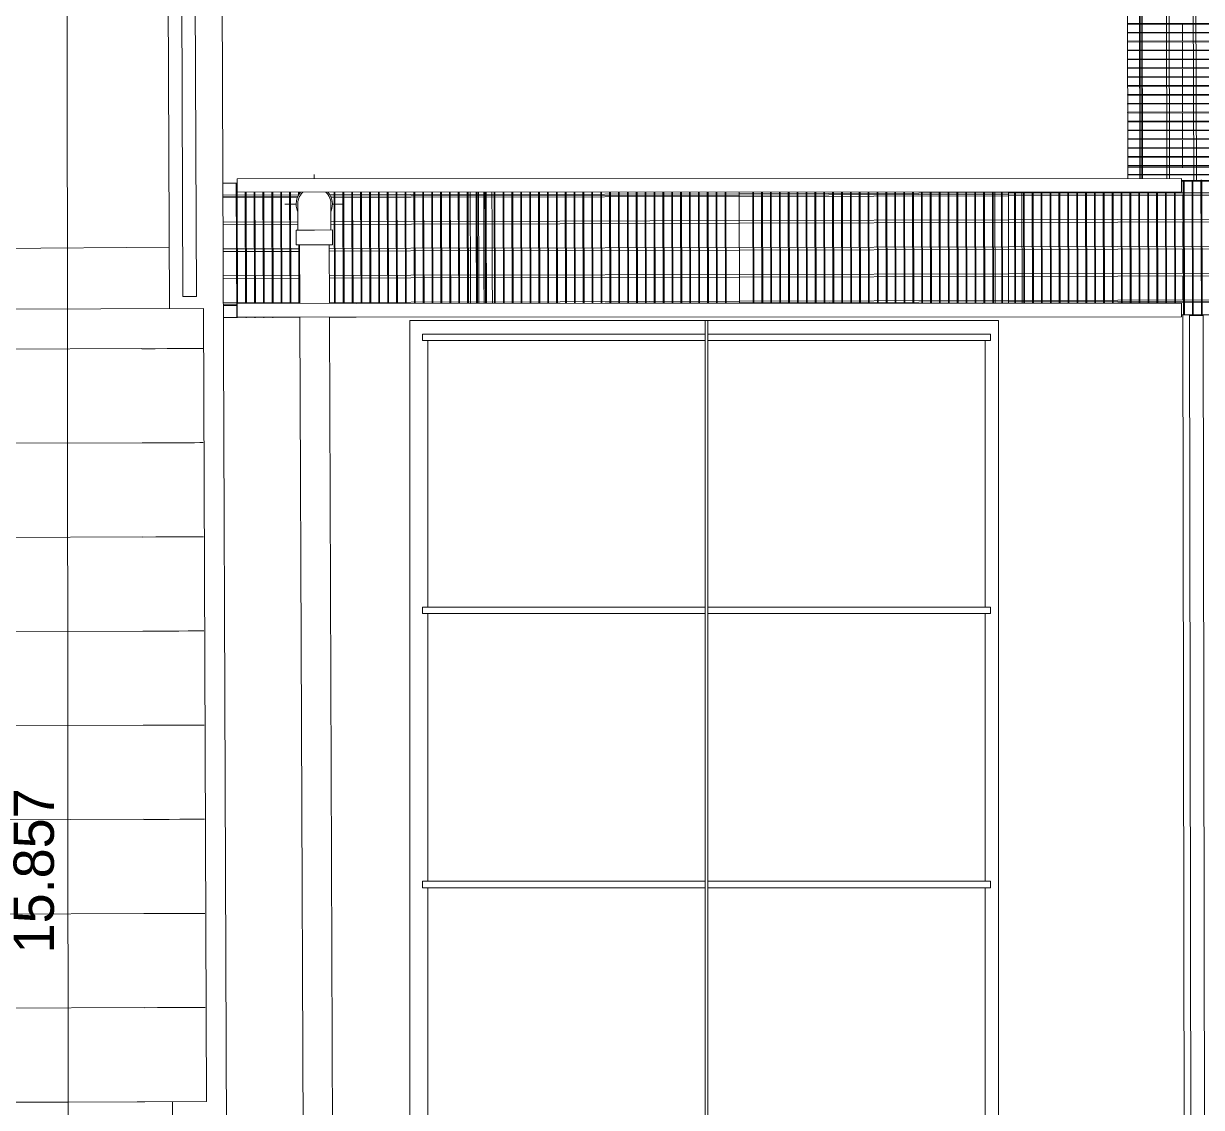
# Model space of a CAD drawing. Header units: metres. Extents: x 3 to 183, y -124 to 10.
# Drawn here: x 30.768 to 35.146, y -107.588 to -103.558 of the extents above; entities that cross this region are included whole.
import ezdxf

# ---------------------------------------------------------------- set-up
doc = ezdxf.new("R2010")
doc.units = ezdxf.units.M
for name, color, linetype, lineweight in [('A-ANNO-DIMS', 7, 'Continuous', 9), ('A-ANNO-DIMS-100', 7, 'Continuous', 9), ('A-FLOR', 7, 'Continuous', 9), ('A-FLOR-HRAL', 7, 'Continuous', 9), ('A-GENM', 7, 'Continuous', 9), ('A-ROOF', 7, 'Continuous', 9), ('A-ROOF-PATT', 7, 'Continuous', 9), ('A-WALL', 7, 'Continuous', 9), ('M-EQPM', 7, 'Continuous', 9), ('P-PIPE', 7, 'Continuous', 9), ('P-PIPE-CNTR', 7, 'Continuous', 9)]:
    doc.layers.add(name, color=color, linetype=linetype, lineweight=lineweight)
doc.styles.add('Century Gothic_3', font='GOTHIC.TTF', dxfattribs={"height": 0.15})
doc.dimstyles.new('FCA_N_Cotas_E100', dxfattribs={"dimscale": 0.3048, "dimtxt": 0.156625, "dimasz": 0.492126, "dimexe": 0.656168, "dimexo": 0.656168, "dimgap": 0.032808, "dimtad": 1, "dimdec": 3, "dimrnd": 0.001, "dimzin": 0, "dimdsep": 46, "dimtxsty": 'Century Gothic_3', "dimblk1": 'OBLIQUE', "dimblk2": 'OBLIQUE', "dimsah": 1, "dimcen": 0.09, "dimdle": 0.656168, "dimazin": 2, "dimtfac": 1, "dimtdec": 4, "dimtix": 1, "dimtmove": 0, "dimatfit": 3, "dimfxl": 1, "dimtvp": 1, "dimtolj": 1, "dimtzin": 0, "dimarcsym": 2})

# ---------------------------------------------------------------- blocks, each defined once
blk = doc.blocks.new('Railing - Railing-2142795-NFONDO-ESTANQUE EXT')
at = {"layer": 'A-FLOR-HRAL'}
for p, q in [((-123.2372, -57.5026), (-125.3352, -62.8642)), ((-125.2886, -62.8824), (-123.2089, -57.5675)), ((-125.3352, -62.8642), (-125.2886, -62.8824))]:
    blk.add_line(p, q, dxfattribs=at)
blk = doc.blocks.new('Railing - Railing-2148746-NFONDO-ESTANQUE EXT')
at = {"layer": 'A-FLOR-HRAL'}
for p, q in [((-121.8822, -64.3068), (-123.6351, -68.7575)), ((-121.8357, -64.3252), (-121.8822, -64.3068)), ((-123.5886, -68.7758), (-121.8357, -64.3252)), ((-123.6351, -68.7575), (-123.5886, -68.7758))]:
    blk.add_line(p, q, dxfattribs=at)
blk = doc.blocks.new('M_RVR_Grating - 0_50 x 1_00-V24-NFONDO-ESTANQUE EXT')
at = {"layer": 'A-GENM', "color": 253, "true_color": 0xaaaaaa}
for p, q in [((-0.45, 0.25), (-0.5, 0.25)), ((-0.5, 0.25), (-0.5, -0.207)), ((-0.1427, 0.25), (-0.5, 0.25)), ((-0.5, 0.25), (-0.5, 0.2)), ((-0.447, 0.25), (-0.45, 0.25)), ((-0.45, 0.25), (-0.45, -0.207)), ((-0.45, -0.207), (-0.45, 0.25)), ((-0.447, -0.207), (-0.447, 0.25)), ((-0.414, 0.25), (-0.417, 0.25)), ((-0.417, 0.25), (-0.417, -0.207)), ((-0.414, -0.207), (-0.414, 0.25)), ((-0.381, 0.25), (-0.384, 0.25)), ((-0.384, 0.25), (-0.384, -0.207)), ((-0.381, -0.207), (-0.381, 0.25)), ((-0.348, 0.25), (-0.351, 0.25)), ((-0.351, 0.25), (-0.351, -0.207)), ((-0.348, -0.207), (-0.348, 0.25)), ((-0.315, 0.25), (-0.318, 0.25)), ((-0.318, 0.25), (-0.318, -0.207)), ((-0.315, -0.207), (-0.315, 0.25)), ((-0.282, 0.25), (-0.285, 0.25)), ((-0.285, 0.25), (-0.285, -0.25)), ((-0.282, -0.25), (-0.282, 0.25)), ((-0.249, 0.25), (-0.252, 0.25)), ((-0.252, 0.25), (-0.252, -0.25)), ((-0.249, -0.25), (-0.249, 0.25)), ((-0.216, 0.25), (-0.219, 0.25)), ((-0.219, 0.25), (-0.219, -0.25)), ((-0.216, -0.25), (-0.216, 0.25)), ((-0.183, 0.25), (-0.186, 0.25)), ((-0.186, 0.25), (-0.186, -0.25)), ((-0.183, -0.25), (-0.183, 0.25)), ((-0.15, 0.25), (-0.153, 0.25)), ((-0.153, 0.25), (-0.153, -0.25)), ((-0.15, -0.25), (-0.15, 0.25)), ((0.5, 0.205), (-0.5, 0.205)), ((-0.5, 0.2), (0.5, 0.2)), ((-0.5, 0.195), (0.5, 0.195)), ((-0.12, 0.2067), (-0.12, -0.2072)), ((-0.117, -0.2072), (-0.117, 0.2067)), ((-0.087, 0.2066), (-0.087, -0.2073)), ((-0.084, -0.2073), (-0.084, 0.2066)), ((-0.054, 0.2066), (-0.054, -0.2074)), ((-0.051, -0.2074), (-0.051, 0.2066)), ((-0.021, 0.2065), (-0.021, -0.2075)), ((-0.018, -0.2075), (-0.018, 0.2065)), ((0.012, 0.2064), (0.012, -0.2076)), ((0.015, -0.2076), (0.015, 0.2064)), ((0.045, 0.2064), (0.045, -0.2076)), ((0.048, -0.2077), (0.048, 0.2064)), ((0.078, 0.2063), (0.078, -0.2077)), ((0.081, -0.2077), (0.081, 0.2063)), ((0.111, 0.2062), (0.111, -0.2078)), ((0.114, -0.2078), (0.114, 0.2062)), ((0.144, 0.2062), (0.144, -0.2079)), ((0.147, -0.2079), (0.147, 0.2061)), ((0.177, 0.2061), (0.177, -0.208)), ((0.18, -0.208), (0.18, 0.2061)), ((0.21, 0.206), (0.21, -0.2081)), ((0.213, -0.2081), (0.213, 0.206)), ((0.243, 0.2059), (0.243, -0.2082)), ((0.246, -0.2082), (0.246, 0.2059)), ((0.276, 0.2059), (0.276, -0.2083)), ((0.279, -0.2083), (0.279, 0.2059)), ((0.309, 0.2058), (0.309, -0.2083)), ((0.312, -0.2084), (0.312, 0.2058)), ((0.342, 0.2057), (0.342, -0.2084)), ((0.345, -0.2084), (0.345, 0.2057)), ((0.375, 0.2057), (0.375, -0.2085)), ((0.378, -0.2085), (0.378, 0.2056)), ((0.408, 0.2056), (0.408, -0.2086)), ((0.411, -0.2086), (0.411, 0.2056)), ((0.441, 0.2055), (0.441, -0.2087)), ((0.444, -0.2087), (0.444, 0.2055)), ((0.45, 0.2055), (0.45, -0.2087)), ((0.474, 0.2054), (0.474, -0.2088)), ((0.477, -0.2088), (0.477, 0.2054)), ((0.5, -0.2088), (0.5, 0.2054)), ((0.5, 0.2), (0.5, 0.2054)), ((0.5, 0.105), (-0.5, 0.105)), ((-0.5, 0.095), (0.5, 0.095)), ((0.5, 0.005), (-0.5, 0.005)), ((-0.5, -0.005), (0.5, -0.005)), ((0.5, -0.095), (-0.5, -0.095)), ((-0.5, -0.105), (0.5, -0.105)), ((0.5, -0.195), (-0.5, -0.195)), ((0.5, -0.2), (-0.5, -0.2)), ((-0.5, -0.2), (-0.5, -0.207)), ((-0.5, -0.205), (0.5, -0.205)), ((0.5, -0.2088), (0.5, -0.2)), ((-0.3021, -0.25), (-0.1439, -0.25)), ((-0.285, -0.25), (-0.282, -0.25)), ((-0.252, -0.25), (-0.249, -0.25)), ((-0.219, -0.25), (-0.216, -0.25)), ((-0.186, -0.25), (-0.183, -0.25)), ((-0.153, -0.25), (-0.15, -0.25))]:
    blk.add_line(p, q, dxfattribs=at)
blk = doc.blocks.new('M_RVR_Grating - 0_50 x 1_00-V28-NFONDO-ESTANQUE EXT')
at = {"layer": 'A-GENM', "color": 253, "true_color": 0xaaaaaa}
for p, q in [((-0.5, 0.2111), (-0.5, -0.2028)), ((-0.5, 0.2111), (-0.5, 0.2)), ((0.5, 0.205), (-0.5, 0.205)), ((-0.5, 0.2), (0.5, 0.2)), ((-0.5, 0.195), (0.5, 0.195)), ((-0.45, 0.211), (-0.45, -0.203)), ((-0.45, -0.203), (-0.45, 0.211)), ((-0.447, -0.203), (-0.447, 0.211)), ((-0.417, 0.2109), (-0.417, -0.203)), ((-0.414, -0.203), (-0.414, 0.2109)), ((-0.384, 0.2108), (-0.384, -0.2031)), ((-0.381, -0.2031), (-0.381, 0.2108)), ((-0.351, 0.2107), (-0.351, -0.2032)), ((-0.348, -0.2032), (-0.348, 0.2107)), ((-0.318, 0.2107), (-0.318, -0.2033)), ((-0.315, -0.2033), (-0.315, 0.2106)), ((-0.285, 0.2106), (-0.285, -0.2033)), ((-0.282, -0.2034), (-0.282, 0.2106)), ((-0.252, 0.2105), (-0.252, -0.2034)), ((-0.249, -0.2034), (-0.249, 0.2105)), ((-0.219, 0.2104), (-0.219, -0.2035)), ((-0.216, -0.2035), (-0.216, 0.2104)), ((-0.186, 0.2103), (-0.186, -0.2036)), ((-0.183, -0.2036), (-0.183, 0.2103)), ((-0.153, 0.2103), (-0.153, -0.2037)), ((-0.15, -0.2037), (-0.15, 0.2103)), ((-0.12, 0.2102), (-0.12, -0.2037)), ((-0.117, -0.2037), (-0.117, 0.2102)), ((-0.087, 0.2101), (-0.087, -0.2038)), ((-0.084, -0.2038), (-0.084, 0.2101)), ((-0.054, 0.21), (-0.054, -0.2039)), ((-0.051, -0.2039), (-0.051, 0.21)), ((-0.021, 0.2099), (-0.021, -0.204)), ((-0.018, -0.204), (-0.018, 0.2099)), ((0.012, 0.2099), (0.012, -0.2041)), ((0.015, -0.2041), (0.015, 0.2099)), ((0.045, 0.2098), (0.045, -0.2041)), ((0.048, -0.2041), (0.048, 0.2098)), ((0.078, 0.2097), (0.078, -0.2042)), ((0.081, -0.2042), (0.081, 0.2097)), ((0.111, 0.2096), (0.111, -0.2043)), ((0.114, -0.2043), (0.114, 0.2096)), ((0.144, 0.2095), (0.144, -0.2044)), ((0.147, -0.2044), (0.147, 0.2095)), ((0.177, 0.2095), (0.177, -0.2045)), ((0.18, -0.2045), (0.18, 0.2095)), ((0.21, 0.2096), (0.21, -0.2048)), ((0.213, -0.2048), (0.213, 0.2096)), ((0.243, 0.2095), (0.243, -0.2048)), ((0.246, -0.2048), (0.246, 0.2095)), ((0.276, 0.2094), (0.276, -0.2049)), ((0.279, -0.2049), (0.279, 0.2094)), ((0.309, 0.2094), (0.309, -0.205)), ((0.312, -0.205), (0.312, 0.2093)), ((0.342, 0.2093), (0.342, -0.205)), ((0.345, -0.2051), (0.345, 0.2093)), ((0.375, 0.2092), (0.375, -0.2051)), ((0.378, -0.2051), (0.378, 0.2092)), ((0.408, 0.2091), (0.408, -0.2052)), ((0.411, -0.2052), (0.411, 0.2091)), ((0.441, 0.209), (0.441, -0.2053)), ((0.444, -0.2053), (0.444, 0.209)), ((0.45, 0.209), (0.45, -0.2053)), ((0.474, 0.2089), (0.474, -0.2053)), ((0.477, -0.2053), (0.477, 0.2089)), ((0.5, -0.2054), (0.5, 0.2088)), ((0.5, 0.2), (0.5, 0.2088)), ((0.5, 0.105), (-0.5, 0.105)), ((-0.5, 0.095), (0.5, 0.095)), ((0.5, 0.005), (-0.5, 0.005)), ((-0.5, -0.005), (0.5, -0.005)), ((0.5, -0.095), (-0.5, -0.095)), ((-0.5, -0.105), (0.5, -0.105)), ((0.5, -0.195), (-0.5, -0.195)), ((0.5, -0.2), (-0.5, -0.2)), ((-0.5, -0.2), (-0.5, -0.2028)), ((0.4046, -0.205), (0.5, -0.205)), ((0.5, -0.2054), (0.5, -0.2))]:
    blk.add_line(p, q, dxfattribs=at)
blk = doc.blocks.new('M_RVR_Grating - 0_50 x 1_00-V29-NFONDO-ESTANQUE EXT')
at = {"layer": 'A-GENM', "color": 253, "true_color": 0xaaaaaa}
for p, q in [((-0.5, 0.2028), (-0.5, -0.2111)), ((-0.5, 0.2028), (-0.5, 0.2)), ((-0.5, 0.2), (0.5, 0.2)), ((-0.5, 0.195), (0.5, 0.195)), ((-0.45, 0.2027), (-0.45, -0.2112)), ((-0.45, -0.2112), (-0.45, 0.2027)), ((-0.447, -0.2112), (-0.447, 0.2027)), ((-0.417, 0.2026), (-0.417, -0.2113)), ((-0.414, -0.2113), (-0.414, 0.2026)), ((-0.384, 0.2026), (-0.384, -0.2114)), ((-0.381, -0.2114), (-0.381, 0.2025)), ((-0.351, 0.2025), (-0.351, -0.2114)), ((-0.348, -0.2115), (-0.348, 0.2025)), ((-0.318, 0.2024), (-0.318, -0.2115)), ((-0.315, -0.2115), (-0.315, 0.2024)), ((-0.285, 0.2023), (-0.285, -0.2116)), ((-0.282, -0.2116), (-0.282, 0.2023)), ((-0.252, 0.2022), (-0.252, -0.2117)), ((-0.249, -0.2117), (-0.249, 0.2022)), ((-0.219, 0.2022), (-0.219, -0.2118)), ((-0.216, -0.2118), (-0.216, 0.2022)), ((-0.186, 0.2021), (-0.186, -0.2118)), ((-0.183, -0.2119), (-0.183, 0.2021)), ((-0.153, 0.202), (-0.153, -0.2119)), ((-0.15, -0.2119), (-0.15, 0.202)), ((-0.12, 0.2019), (-0.12, -0.212)), ((-0.117, -0.212), (-0.117, 0.2019)), ((-0.087, 0.2018), (-0.087, -0.2121)), ((-0.084, -0.2121), (-0.084, 0.2018)), ((-0.054, 0.2018), (-0.054, -0.2122)), ((-0.051, -0.2122), (-0.051, 0.2018)), ((-0.021, 0.2017), (-0.021, -0.2122)), ((-0.018, -0.2122), (-0.018, 0.2017)), ((0.012, 0.2016), (0.012, -0.2123)), ((0.015, -0.2123), (0.015, 0.2016)), ((0.045, 0.2015), (0.045, -0.2124)), ((0.048, -0.2124), (0.048, 0.2015)), ((0.078, 0.2014), (0.078, -0.2125)), ((0.081, -0.2125), (0.081, 0.2014)), ((0.111, 0.2014), (0.111, -0.2126)), ((0.114, -0.2126), (0.114, 0.2014)), ((0.144, 0.2013), (0.144, -0.2126)), ((0.147, -0.2126), (0.147, 0.2013)), ((0.177, 0.2012), (0.177, -0.2127)), ((0.18, -0.2127), (0.18, 0.2012)), ((0.21, 0.2), (0.21, -0.2128)), ((0.213, -0.2128), (0.213, 0.2)), ((0.243, 0.2), (0.243, -0.2129)), ((0.246, -0.2129), (0.246, 0.2)), ((0.276, 0.2), (0.276, -0.213)), ((0.279, -0.213), (0.279, 0.2)), ((0.309, 0.2), (0.309, -0.213)), ((0.312, -0.213), (0.312, 0.2)), ((0.342, 0.2002), (0.342, -0.2131)), ((0.345, -0.2131), (0.345, 0.2002)), ((0.375, 0.2002), (0.375, -0.2132)), ((0.378, -0.2132), (0.378, 0.2002)), ((0.408, 0.2001), (0.408, -0.2133)), ((0.411, -0.2133), (0.411, 0.2001)), ((0.441, 0.1989), (0.441, 0.1)), ((0.444, 0.1), (0.444, 0.1989)), ((0.45, 0.1989), (0.45, 0.1)), ((0.474, 0.199), (0.474, 0.1)), ((0.477, 0.1), (0.477, 0.199)), ((0.5, 0.1), (0.5, 0.199)), ((0.5, 0.105), (-0.5, 0.105)), ((-0.5, 0.095), (0.5, 0.095)), ((0.441, 0.0989), (0.441, 0)), ((0.444, 0), (0.444, 0.0989)), ((0.45, 0.0989), (0.45, 0)), ((0.474, 0.099), (0.474, 0)), ((0.477, 0), (0.477, 0.099)), ((0.5, 0), (0.5, 0.099)), ((0.5, 0.005), (-0.5, 0.005)), ((-0.5, -0.005), (0.5, -0.005)), ((0.441, -0.0011), (0.441, -0.1)), ((0.444, -0.1), (0.444, -0.0011)), ((0.45, -0.0011), (0.45, -0.1)), ((0.474, -0.001), (0.474, -0.1)), ((0.477, -0.1), (0.477, -0.001)), ((0.5, -0.1), (0.5, -0.001)), ((0.5, -0.095), (-0.5, -0.095)), ((-0.5, -0.105), (0.5, -0.105)), ((0.441, -0.1011), (0.441, -0.2)), ((0.444, -0.2), (0.444, -0.1011)), ((0.45, -0.1011), (0.45, -0.2)), ((0.474, -0.101), (0.474, -0.2)), ((0.477, -0.2), (0.477, -0.101)), ((0.5, -0.2), (0.5, -0.101)), ((0.5, -0.195), (-0.5, -0.195)), ((0.5, -0.2), (-0.5, -0.2)), ((-0.5, -0.2), (-0.5, -0.2111)), ((-0.5, -0.205), (0.5, -0.205)), ((0.441, -0.2011), (0.441, -0.2133)), ((0.444, -0.2134), (0.444, -0.2011)), ((0.45, -0.2011), (0.45, -0.2134)), ((0.474, -0.201), (0.474, -0.2134)), ((0.477, -0.2134), (0.477, -0.201)), ((0.5, -0.2135), (0.5, -0.2009)), ((0.5, -0.2135), (0.5, -0.201))]:
    blk.add_line(p, q, dxfattribs=at)
blk = doc.blocks.new('M_RVR_Grating - 0_50 x 1_00-V30-NFONDO-ESTANQUE EXT')
at = {"layer": 'A-GENM', "color": 253, "true_color": 0xaaaaaa}
for p, q in [((-0.45, 0.25), (-0.5, 0.25)), ((-0.4473, 0.25), (-0.5, 0.25)), ((-0.45, 0.25), (-0.45, -0.25)), ((-0.4473, 0.25), (-0.45, 0.25)), ((-0.45, -0.25), (-0.45, 0.25)), ((-0.2181, 0.205), (-0.5, 0.205)), ((-0.5, 0.2), (-0.2205, 0.2)), ((-0.5, 0.195), (-0.2226, 0.195)), ((-0.447, -0.1985), (-0.447, 0.2154)), ((-0.417, 0.2153), (-0.417, -0.1986)), ((-0.414, -0.1986), (-0.414, 0.2153)), ((-0.384, 0.2152), (-0.384, -0.1987)), ((-0.381, -0.1987), (-0.381, 0.2152)), ((-0.351, 0.2151), (-0.351, -0.1988)), ((-0.348, -0.1988), (-0.348, 0.2151)), ((-0.318, 0.215), (-0.318, -0.1989)), ((-0.315, -0.1989), (-0.315, 0.215)), ((-0.285, 0.2149), (-0.285, -0.199)), ((-0.282, -0.1991), (-0.282, 0.2149)), ((-0.252, 0.2148), (-0.252, -0.1992)), ((-0.249, -0.1992), (-0.249, 0.2148)), ((-0.219, 0.2146), (-0.219, 0.2037)), ((-0.216, 0.2078), (-0.216, 0.2146)), ((0.5, 0.205), (-0.1029, 0.205)), ((-0.1005, 0.2), (0.5, 0.2)), ((-0.0984, 0.195), (0.5, 0.195)), ((-0.087, 0.2142), (-0.087, -0.1997)), ((-0.084, -0.1997), (-0.084, 0.2142)), ((-0.054, 0.2141), (-0.054, -0.1998)), ((-0.051, -0.1998), (-0.051, 0.2141)), ((-0.021, 0.214), (-0.021, -0.2)), ((-0.018, -0.2), (-0.018, 0.214)), ((0.012, 0.2139), (0.012, -0.2)), ((0.015, -0.2), (0.015, 0.2138)), ((0.045, 0.2137), (0.045, -0.2)), ((0.048, -0.2), (0.048, 0.2137)), ((0.078, 0.2136), (0.078, -0.2)), ((0.081, -0.2), (0.081, 0.2136)), ((0.111, 0.2135), (0.111, -0.2)), ((0.114, -0.2), (0.114, 0.2135)), ((0.144, 0.2134), (0.144, -0.2)), ((0.147, -0.2), (0.147, 0.2134)), ((0.177, 0.2133), (0.177, -0.2)), ((0.18, -0.2), (0.18, 0.2133)), ((0.21, 0.2132), (0.21, -0.2)), ((0.213, -0.2), (0.213, 0.2132)), ((0.243, 0.2131), (0.243, -0.2)), ((0.246, -0.2), (0.246, 0.2131)), ((0.276, 0.213), (0.276, -0.2)), ((0.279, -0.2), (0.279, 0.2129)), ((0.309, 0.2128), (0.309, -0.2)), ((0.312, -0.2), (0.312, 0.2128)), ((0.342, 0.2127), (0.342, -0.2012)), ((0.345, -0.2012), (0.345, 0.2127)), ((0.375, 0.2126), (0.375, -0.2013)), ((0.378, -0.2013), (0.378, 0.2126)), ((0.408, 0.2125), (0.408, -0.2014)), ((0.411, -0.2014), (0.411, 0.2125)), ((0.441, 0.2124), (0.441, 0.2)), ((0.441, 0.199), (0.441, 0.1)), ((0.444, 0.2), (0.444, 0.2124)), ((0.444, 0.1), (0.444, 0.199)), ((0.45, 0.2124), (0.45, 0.2)), ((0.45, 0.1989), (0.45, 0.1)), ((0.474, 0.2123), (0.474, 0.2)), ((0.474, 0.1989), (0.474, 0.1)), ((0.477, 0.2), (0.477, 0.2123)), ((0.477, 0.1), (0.477, 0.1989)), ((0.5, 0.2), (0.5, 0.2122)), ((0.5, 0.2), (0.5, 0.2122)), ((0.5, 0.1), (0.5, 0.1989)), ((-0.222, 0.105), (-0.5, 0.105)), ((-0.5, 0.095), (-0.222, 0.095)), ((-0.0995, 0.095), (0.5, 0.095)), ((0.5, 0.105), (-0.099, 0.105)), ((0.441, 0.099), (0.441, 0)), ((0.444, 0), (0.444, 0.099)), ((0.45, 0.0989), (0.45, 0)), ((0.474, 0.0989), (0.474, 0)), ((0.477, 0), (0.477, 0.0989)), ((0.5, 0), (0.5, 0.0989)), ((-0.2155, 0.005), (-0.5, 0.005)), ((-0.219, 0.0191), (-0.219, -0.1993)), ((-0.216, -0.1993), (-0.216, 0.0191)), ((0.5, 0.005), (-0.1055, 0.005)), ((-0.5, -0.005), (-0.2155, -0.005)), ((-0.1055, -0.005), (0.5, -0.005)), ((0.441, -0.001), (0.441, -0.1)), ((0.444, -0.1), (0.444, -0.001)), ((0.45, -0.0011), (0.45, -0.1)), ((0.474, -0.0011), (0.474, -0.1)), ((0.477, -0.1), (0.477, -0.0011)), ((0.5, -0.1), (0.5, -0.0011)), ((-0.2155, -0.095), (-0.5, -0.095)), ((-0.5, -0.105), (-0.2155, -0.105)), ((0.5, -0.095), (-0.1055, -0.095)), ((-0.1055, -0.105), (0.5, -0.105)), ((0.441, -0.101), (0.441, -0.2)), ((0.444, -0.2), (0.444, -0.101)), ((0.45, -0.1011), (0.45, -0.2)), ((0.474, -0.1011), (0.474, -0.2)), ((0.477, -0.2), (0.477, -0.1011)), ((0.5, -0.2012), (0.5, -0.1011)), ((-0.2155, -0.195), (-0.5, -0.195)), ((-0.4489, -0.2), (-0.5, -0.2)), ((-0.5, -0.205), (-0.4489, -0.205)), ((0.5, -0.195), (-0.1055, -0.195)), ((0.5, -0.2), (-0.0065, -0.2)), ((0.5, -0.2012), (0.5, -0.2)), ((-0.5, -0.25), (-0.45, -0.25)), ((-0.5, -0.25), (-0.2155, -0.25)), ((-0.45, -0.25), (-0.447, -0.25)), ((-0.447, -0.25), (-0.447, -0.2485)), ((-0.417, -0.2486), (-0.417, -0.25)), ((-0.417, -0.25), (-0.414, -0.25)), ((-0.414, -0.25), (-0.414, -0.2486)), ((-0.384, -0.2487), (-0.384, -0.25)), ((-0.384, -0.25), (-0.381, -0.25)), ((-0.381, -0.25), (-0.381, -0.2487)), ((-0.351, -0.2488), (-0.351, -0.25)), ((-0.351, -0.25), (-0.348, -0.25)), ((-0.348, -0.25), (-0.348, -0.2488)), ((-0.318, -0.25), (-0.315, -0.25)), ((-0.285, -0.25), (-0.282, -0.25)), ((-0.252, -0.25), (-0.249, -0.25)), ((-0.219, -0.25), (-0.216, -0.25)), ((-0.1055, -0.25), (-0.0066, -0.25)), ((-0.087, -0.25), (-0.084, -0.25)), ((-0.054, -0.25), (-0.051, -0.25)), ((-0.021, -0.25), (-0.018, -0.25))]:
    blk.add_line(p, q, dxfattribs=at)
blk = doc.blocks.new('M_RVR_Grating - 0_50 x 1_00-V31-NFONDO-ESTANQUE EXT')
at = {"layer": 'A-GENM', "color": 253, "true_color": 0xaaaaaa}
for p, q in [((-0.45, 0.25), (-0.5, 0.25)), ((-0.5, 0.25), (-0.5, -0.25)), ((0.4899, 0.25), (-0.5, 0.25)), ((-0.5, 0.25), (-0.5, 0.2)), ((-0.447, 0.25), (-0.45, 0.25)), ((-0.45, 0.25), (-0.45, -0.25)), ((-0.45, -0.25), (-0.45, 0.25)), ((-0.447, -0.25), (-0.447, 0.25)), ((-0.414, 0.25), (-0.417, 0.25)), ((-0.417, 0.25), (-0.417, -0.25)), ((-0.414, -0.25), (-0.414, 0.25)), ((-0.381, 0.25), (-0.384, 0.25)), ((-0.384, 0.25), (-0.384, -0.25)), ((-0.381, -0.25), (-0.381, 0.25)), ((-0.348, 0.25), (-0.351, 0.25)), ((-0.351, 0.25), (-0.351, -0.25)), ((-0.348, -0.25), (-0.348, 0.25)), ((-0.315, 0.25), (-0.318, 0.25)), ((-0.318, 0.25), (-0.318, -0.25)), ((-0.315, -0.25), (-0.315, 0.25)), ((-0.282, 0.25), (-0.285, 0.25)), ((-0.285, 0.25), (-0.285, -0.25)), ((-0.282, -0.25), (-0.282, 0.25)), ((-0.249, 0.25), (-0.252, 0.25)), ((-0.252, 0.25), (-0.252, -0.25)), ((-0.249, -0.25), (-0.249, 0.25)), ((-0.216, 0.25), (-0.219, 0.25)), ((-0.219, 0.25), (-0.219, -0.25)), ((-0.216, -0.25), (-0.216, 0.25)), ((-0.183, 0.25), (-0.186, 0.25)), ((-0.186, 0.25), (-0.186, -0.25)), ((-0.183, -0.25), (-0.183, 0.25)), ((-0.15, 0.25), (-0.153, 0.25)), ((-0.153, 0.25), (-0.153, -0.25)), ((-0.15, -0.25), (-0.15, 0.25)), ((-0.117, 0.25), (-0.12, 0.25)), ((-0.12, 0.25), (-0.12, -0.25)), ((-0.117, -0.25), (-0.117, 0.25)), ((-0.084, 0.25), (-0.087, 0.25)), ((-0.087, 0.25), (-0.087, -0.25)), ((-0.084, -0.25), (-0.084, 0.25)), ((-0.051, 0.25), (-0.054, 0.25)), ((-0.054, 0.25), (-0.054, -0.25)), ((-0.051, -0.25), (-0.051, 0.25)), ((-0.018, 0.25), (-0.021, 0.25)), ((-0.021, 0.25), (-0.021, -0.25)), ((-0.018, -0.25), (-0.018, 0.25)), ((0.015, 0.25), (0.012, 0.25)), ((0.012, 0.25), (0.012, -0.25)), ((0.015, -0.25), (0.015, 0.25)), ((0.048, 0.25), (0.045, 0.25)), ((0.045, 0.25), (0.045, -0.25)), ((0.048, -0.25), (0.048, 0.25)), ((0.081, 0.25), (0.078, 0.25)), ((0.078, 0.25), (0.078, -0.25)), ((0.081, -0.25), (0.081, 0.25)), ((0.114, 0.25), (0.111, 0.25)), ((0.111, 0.25), (0.111, -0.25)), ((0.114, -0.25), (0.114, 0.25)), ((0.147, 0.25), (0.144, 0.25)), ((0.144, 0.25), (0.144, -0.25)), ((0.147, -0.25), (0.147, 0.25)), ((0.18, 0.25), (0.177, 0.25)), ((0.177, 0.25), (0.177, -0.25)), ((0.18, -0.25), (0.18, 0.25)), ((0.213, 0.25), (0.21, 0.25)), ((0.21, 0.25), (0.21, -0.25)), ((0.213, -0.25), (0.213, 0.25)), ((0.246, 0.25), (0.243, 0.25)), ((0.243, 0.25), (0.243, -0.25)), ((0.246, -0.25), (0.246, 0.25)), ((0.279, 0.25), (0.276, 0.25)), ((0.276, 0.25), (0.276, -0.25)), ((0.279, -0.25), (0.279, 0.25)), ((0.312, 0.25), (0.309, 0.25)), ((0.309, 0.25), (0.309, -0.25)), ((0.312, -0.25), (0.312, 0.25)), ((0.345, 0.25), (0.342, 0.25)), ((0.342, 0.25), (0.342, -0.25)), ((0.345, -0.25), (0.345, 0.25)), ((0.378, 0.25), (0.375, 0.25)), ((0.375, 0.25), (0.375, -0.25)), ((0.378, -0.25), (0.378, 0.25)), ((0.411, 0.25), (0.408, 0.25)), ((0.408, 0.25), (0.408, -0.25)), ((0.411, -0.25), (0.411, 0.25)), ((0.444, 0.25), (0.441, 0.25)), ((0.441, 0.25), (0.441, -0.25)), ((0.444, -0.25), (0.444, 0.25)), ((0.4899, 0.25), (0.45, 0.25)), ((0.45, 0.25), (0.45, -0.25)), ((0.477, 0.25), (0.474, 0.25)), ((0.474, 0.25), (0.474, -0.25)), ((0.477, -0.25), (0.477, 0.25)), ((0.4899, 0.205), (-0.5, 0.205)), ((-0.5, 0.2), (0.4899, 0.2)), ((-0.5, 0.195), (0.4899, 0.195)), ((0.5, 0.105), (-0.5, 0.105)), ((-0.5, 0.095), (0.5, 0.095)), ((0.5, -0.0504), (0.5, 0.1077)), ((0.5, 0.005), (-0.5, 0.005)), ((-0.5, -0.005), (0.5, -0.005)), ((0.4896, -0.095), (-0.5, -0.095)), ((-0.5, -0.105), (0.4895, -0.105)), ((0.4893, -0.195), (-0.5, -0.195)), ((0.4893, -0.2), (-0.5, -0.2)), ((-0.5, -0.2), (-0.5, -0.25)), ((-0.5, -0.205), (0.4893, -0.205)), ((-0.5, -0.25), (-0.45, -0.25)), ((-0.5, -0.25), (0.4892, -0.25)), ((-0.45, -0.25), (-0.447, -0.25)), ((-0.417, -0.25), (-0.414, -0.25)), ((-0.384, -0.25), (-0.381, -0.25)), ((-0.351, -0.25), (-0.348, -0.25)), ((-0.318, -0.25), (-0.315, -0.25)), ((-0.285, -0.25), (-0.282, -0.25)), ((-0.252, -0.25), (-0.249, -0.25)), ((-0.219, -0.25), (-0.216, -0.25)), ((-0.186, -0.25), (-0.183, -0.25)), ((-0.153, -0.25), (-0.15, -0.25)), ((-0.12, -0.25), (-0.117, -0.25)), ((-0.087, -0.25), (-0.084, -0.25)), ((-0.054, -0.25), (-0.051, -0.25)), ((-0.021, -0.25), (-0.018, -0.25)), ((0.012, -0.25), (0.015, -0.25)), ((0.045, -0.25), (0.048, -0.25)), ((0.078, -0.25), (0.081, -0.25)), ((0.111, -0.25), (0.114, -0.25)), ((0.144, -0.25), (0.147, -0.25)), ((0.177, -0.25), (0.18, -0.25)), ((0.21, -0.25), (0.213, -0.25)), ((0.243, -0.25), (0.246, -0.25)), ((0.276, -0.25), (0.279, -0.25)), ((0.309, -0.25), (0.312, -0.25)), ((0.342, -0.25), (0.345, -0.25)), ((0.375, -0.25), (0.378, -0.25)), ((0.408, -0.25), (0.411, -0.25)), ((0.441, -0.25), (0.444, -0.25)), ((0.45, -0.25), (0.4892, -0.25)), ((0.474, -0.25), (0.477, -0.25))]:
    blk.add_line(p, q, dxfattribs=at)
blk = doc.blocks.new('Railing - Railing-2150687-NFONDO-ESTANQUE EXT')
at = {"layer": 'A-FLOR-HRAL'}
for p, q in [((-125.1579, -62.9632), (-125.1763, -63.0097)), ((-121.893, -64.2536), (-125.1579, -62.9632)), ((-125.1763, -63.0097), (-121.9114, -64.3001)), ((-121.9114, -64.3001), (-121.893, -64.2536))]:
    blk.add_line(p, q, dxfattribs=at)
blk = doc.blocks.new('Railing - Railing-2150695-NFONDO-ESTANQUE EXT')
at = {"layer": 'A-FLOR-HRAL'}
for p, q in [((-124.9874, -62.5317), (-125.0058, -62.5782)), ((-121.7225, -63.8221), (-124.9874, -62.5317)), ((-125.0058, -62.5782), (-121.7409, -63.8686)), ((-121.7409, -63.8686), (-121.7225, -63.8221))]:
    blk.add_line(p, q, dxfattribs=at)
blk = doc.blocks.new('Railing - Railing-2150764-NFONDO-ESTANQUE EXT')
at = {"layer": 'A-FLOR-HRAL'}
for p, q in [((-121.3188, -64.5141), (-123.0889, -68.9872)), ((-121.2723, -64.5325), (-121.3188, -64.5141)), ((-123.0424, -69.0056), (-121.2723, -64.5325)), ((-123.0889, -68.9872), (-123.0424, -69.0056))]:
    blk.add_line(p, q, dxfattribs=at)
blk = doc.blocks.new('M_Equipo estanque lodos - M_Equipo estanque lodos-V49-NFONDO-ESTANQUE EXT')
at = {"layer": 'M-EQPM'}
for p, q in [((-0.005, 4.2085), (-1.1021, 4.2085)), ((-1.1021, 4.2085), (-1.1021, -0.05)), ((-0.005, 0), (-0.005, 4.2085)), ((-0.005, 4.2085), (0.005, 4.2085)), ((1.0852, 4.2085), (0.005, 4.2085)), ((0.005, 4.2085), (0.005, 0)), ((1.0852, -0.05), (1.0852, 4.2085)), ((-0.005, 4.1585), (-1.056, 4.1585)), ((-1.056, 4.1585), (-1.056, 4.1343)), ((-1.056, 4.1343), (-0.005, 4.1343)), ((-1.0352, 4.1343), (-1.0352, 3.1435)), ((1.056, 4.1585), (0.005, 4.1585)), ((0.005, 4.1343), (1.056, 4.1343)), ((1.0352, 3.1435), (1.0352, 4.1343)), ((1.056, 4.1343), (1.056, 4.1585)), ((-0.005, 3.1435), (-1.056, 3.1435)), ((-1.056, 3.1435), (-1.056, 3.1193)), ((-1.056, 3.1193), (-0.005, 3.1193)), ((-1.0352, 3.1193), (-1.0352, 2.1241)), ((1.056, 3.1435), (0.005, 3.1435)), ((0.005, 3.1193), (1.056, 3.1193)), ((1.0352, 2.1241), (1.0352, 3.1193)), ((1.056, 3.1193), (1.056, 3.1435)), ((-0.005, 2.1241), (-1.056, 2.1241)), ((-1.056, 2.1241), (-1.056, 2.0999)), ((1.056, 2.1241), (0.005, 2.1241)), ((1.056, 2.0999), (1.056, 2.1241)), ((-1.056, 2.0999), (-0.005, 2.0999)), ((-1.0352, 2.0999), (-1.0352, 1.1347)), ((0.005, 2.0999), (1.056, 2.0999)), ((1.0352, 1.1347), (1.0352, 2.0999)), ((-0.005, 1.1347), (-1.056, 1.1347)), ((-1.056, 1.1347), (-1.056, 1.1105)), ((-1.056, 1.1105), (-0.005, 1.1105)), ((-1.0352, 1.1105), (-1.0352, 0.0242)), ((1.056, 1.1347), (0.005, 1.1347)), ((0.005, 1.1105), (1.056, 1.1105)), ((1.0352, 0.0242), (1.0352, 1.1105)), ((1.056, 1.1105), (1.056, 1.1347)), ((-0.005, 0.0242), (-1.056, 0.0242)), ((-1.056, 0.0242), (-1.056, 0)), ((-1.056, 0), (-0.005, 0)), ((-0.3221, 0), (-0.3221, -0.5288)), ((-0.2943, 0), (-0.2943, -0.5288)), ((-0.1557, 0), (-0.1557, -0.5288)), ((0.005, 0), (-0.005, 0)), ((1.056, 0.0242), (0.005, 0.0242)), ((0.1394, 0), (0.1394, -0.5288)), ((0.2939, 0), (0.2939, -0.5288)), ((0.3273, 0), (0.3273, -0.5288)), ((1.056, 0), (1.056, 0.0242)), ((0.005, 0), (1.056, 0)), ((-1.1021, -0.05), (-0.3721, -0.05)), ((-0.3721, -0.05), (-0.3721, -0.5686)), ((0.3773, -0.5686), (0.3773, -0.05)), ((0.3773, -0.05), (1.0852, -0.05)), ((-0.2943, -0.5288), (-0.3221, -0.5288)), ((-0.1557, -0.5288), (-0.2943, -0.5288)), ((0.1394, -0.5288), (-0.1557, -0.5288)), ((0.2939, -0.5288), (0.1394, -0.5288)), ((0.3273, -0.5288), (0.2939, -0.5288))]:
    blk.add_line(p, q, dxfattribs=at)
blk = doc.blocks.new('Plastico - Codo - PL - Codo-V55-NFONDO-ESTANQUE EXT')
at = {"layer": 'P-PIPE'}
for p, q in [((-92.8541, -104.3251), (-92.9215, -104.3254)), ((-92.8539, -104.3801), (-92.8541, -104.3251)), ((-92.9215, -104.3254), (-92.9889, -104.3256)), ((-92.9889, -104.3256), (-92.9887, -104.3806)), ((-92.9887, -104.3806), (-92.9213, -104.3804)), ((-92.9213, -104.3804), (-92.8539, -104.3801))]:
    blk.add_line(p, q, dxfattribs=at)
at = {"layer": 'P-PIPE', "flags": 128}
for points in [[(-92.9836, -104.2294), (-92.9836, -104.2295), (-92.9836, -104.2297), (-92.9836, -104.2301), (-92.9836, -104.2306), (-92.9836, -104.2313), (-92.9836, -104.2322), (-92.9836, -104.2332), (-92.9836, -104.2343), (-92.9836, -104.2356), (-92.9836, -104.237), (-92.9836, -104.2386), (-92.9836, -104.2403), (-92.9836, -104.2421), (-92.9836, -104.2441), (-92.9836, -104.2462), (-92.9836, -104.2485), (-92.9835, -104.2508), (-92.9835, -104.2533), (-92.9835, -104.2559), (-92.9835, -104.2586), (-92.9835, -104.2614), (-92.9835, -104.2643), (-92.9835, -104.2673), (-92.9835, -104.2704), (-92.9835, -104.2736), (-92.9834, -104.2769), (-92.9834, -104.2803), (-92.9834, -104.2837), (-92.9834, -104.2872), (-92.9834, -104.2908), (-92.9834, -104.2944), (-92.9834, -104.298), (-92.9834, -104.3018), (-92.9833, -104.3055), (-92.9833, -104.3093), (-92.9833, -104.3131), (-92.9833, -104.3169), (-92.9833, -104.3207), (-92.9833, -104.3246), (-92.9833, -104.3256)], [(-92.8598, -104.3252), (-92.8598, -104.3213), (-92.8598, -104.3175), (-92.8598, -104.3136), (-92.8598, -104.3098), (-92.8598, -104.306), (-92.8599, -104.3023), (-92.8599, -104.2986), (-92.8599, -104.2949), (-92.8599, -104.2913), (-92.8599, -104.2877), (-92.8599, -104.2842), (-92.8599, -104.2807), (-92.8599, -104.2773), (-92.86, -104.274), (-92.86, -104.2708), (-92.86, -104.2677), (-92.86, -104.2647), (-92.86, -104.2617), (-92.86, -104.2589), (-92.86, -104.2561), (-92.86, -104.2535), (-92.86, -104.251), (-92.8601, -104.2486), (-92.8601, -104.2463), (-92.8601, -104.2442), (-92.8601, -104.2422), (-92.8601, -104.2403), (-92.8601, -104.2386), (-92.8601, -104.2369), (-92.8601, -104.2355), (-92.8601, -104.2342), (-92.8601, -104.233), (-92.8601, -104.232), (-92.8601, -104.2311), (-92.8601, -104.2303), (-92.8601, -104.2298), (-92.8601, -104.2293), (-92.8601, -104.2291), (-92.8601, -104.2289), (-92.8601, -104.2289)]]:
    blk.add_lwpolyline(points, dxfattribs=at)
at = {"layer": 'P-PIPE'}
for radius, start, end in [(0.0674, 138.836, 203.0072), (0.0617, 133.9181, 184.7277), (0.0618, 355.8132, 46.1695), (0.0674, 337.492, 41.234)]:
    blk.add_arc((-92.9219, -104.2292), radius, start, end, dxfattribs=at)
blk = doc.blocks.new('FP_58-NFONDO-ESTANQUE EXT')
at = {"layer": 'A-ROOF'}
blk.add_line((-93.3229, -107.5658), (-93.3342, -104.6166), dxfattribs=at)
at = {"layer": 'A-ROOF-PATT', "color": 116, "true_color": 0x008040}
for p, q in [((-93.5134, -104.7665), (-93.5624, -104.7667)), ((-93.4685, -104.7664), (-93.5134, -104.7665)), ((-93.4288, -104.7662), (-93.4685, -104.7664)), ((-93.3951, -104.7661), (-93.4288, -104.7662)), ((-93.3682, -104.766), (-93.3951, -104.7661)), ((-93.3485, -104.7659), (-93.3682, -104.766)), ((-93.3365, -104.7659), (-93.3485, -104.7659)), ((-93.512, -105.1165), (-93.5611, -105.1167)), ((-93.4672, -105.1164), (-93.512, -105.1165)), ((-93.4275, -105.1162), (-93.4672, -105.1164)), ((-93.3938, -105.1161), (-93.4275, -105.1162)), ((-93.3668, -105.116), (-93.3938, -105.1161)), ((-93.3471, -105.1159), (-93.3668, -105.116)), ((-93.3351, -105.1159), (-93.3471, -105.1159)), ((-93.5107, -105.4665), (-93.5597, -105.4667)), ((-93.4658, -105.4664), (-93.5107, -105.4665)), ((-93.4262, -105.4662), (-93.4658, -105.4664)), ((-93.3925, -105.4661), (-93.4262, -105.4662)), ((-93.3655, -105.466), (-93.3925, -105.4661)), ((-93.3458, -105.4659), (-93.3655, -105.466)), ((-93.3338, -105.4659), (-93.3458, -105.4659)), ((-93.5093, -105.8165), (-93.5584, -105.8167)), ((-93.4645, -105.8164), (-93.5093, -105.8165)), ((-93.4248, -105.8162), (-93.4645, -105.8164)), ((-93.3911, -105.8161), (-93.4248, -105.8162)), ((-93.3641, -105.816), (-93.3911, -105.8161)), ((-93.3444, -105.8159), (-93.3641, -105.816)), ((-93.3325, -105.8159), (-93.3444, -105.8159)), ((-93.508, -106.1665), (-93.557, -106.1667)), ((-93.4632, -106.1664), (-93.508, -106.1665)), ((-93.4235, -106.1662), (-93.4632, -106.1664)), ((-93.3898, -106.1661), (-93.4235, -106.1662)), ((-93.3628, -106.166), (-93.3898, -106.1661)), ((-93.3431, -106.1659), (-93.3628, -106.166)), ((-93.3311, -106.1659), (-93.3431, -106.1659)), ((-93.5067, -106.5165), (-93.5557, -106.5167)), ((-93.4618, -106.5164), (-93.5067, -106.5165)), ((-93.4221, -106.5162), (-93.4618, -106.5164)), ((-93.3884, -106.5161), (-93.4221, -106.5162)), ((-93.3614, -106.516), (-93.3884, -106.5161)), ((-93.3418, -106.5159), (-93.3614, -106.516)), ((-93.3298, -106.5159), (-93.3418, -106.5159)), ((-93.5053, -106.8665), (-93.5543, -106.8667)), ((-93.4605, -106.8664), (-93.5053, -106.8665)), ((-93.4208, -106.8662), (-93.4605, -106.8664)), ((-93.3871, -106.8661), (-93.4208, -106.8662)), ((-93.3601, -106.866), (-93.3871, -106.8661)), ((-93.3404, -106.8659), (-93.3601, -106.866)), ((-93.3284, -106.8659), (-93.3404, -106.8659)), ((-93.504, -107.2165), (-93.553, -107.2167)), ((-93.4591, -107.2164), (-93.504, -107.2165)), ((-93.4194, -107.2162), (-93.4591, -107.2164)), ((-93.3857, -107.2161), (-93.4194, -107.2162)), ((-93.3588, -107.216), (-93.3857, -107.2161)), ((-93.3391, -107.2159), (-93.3588, -107.216)), ((-93.3271, -107.2158), (-93.3391, -107.2159))]:
    blk.add_line(p, q, dxfattribs=at)
blk = doc.blocks.new('DIMBLOCK35-NFONDO-ESTANQUE EXT')
at = {"layer": 'A-ANNO-DIMS-100'}
for p, q in [((30.9399, -114.8227), (30.9259, -98.5652)), ((30.9261, -98.7652), (30.7261, -98.7654)), ((30.9261, -98.7652), (31.088, -98.7651)), ((30.9397, -114.6227), (30.7397, -114.6228)), ((30.9397, -114.6227), (31.1016, -114.6225))]:
    blk.add_line(p, q, dxfattribs=at)
at = {"layer": 'A-ANNO-DIMS-100', "lineweight": 35}
for p, q in [((30.9261, -98.7652), (30.851, -98.6903)), ((30.9261, -98.7652), (31.0012, -98.8402)), ((30.9397, -114.6227), (30.8647, -114.5477)), ((30.9397, -114.6227), (31.0148, -114.6976))]:
    blk.add_line(p, q, dxfattribs=at)
at = {"layer": 'A-ANNO-DIMS-100', "color": 0, "insert": (30.7307, -107.0147), "char_height": 0.15, "width": 0.769701, "attachment_point": 1, "rotation": 90, "line_spacing_factor": 0.984502, "style": 'Century Gothic_3'}
blk.add_mtext('15.857', dxfattribs=at)
blk = doc.blocks.new('_Oblique')
at = {"color": 0, "linetype": 'ByBlock', "lineweight": -2}
blk.add_line((-0.5, -0.5), (0.5, 0.5), dxfattribs=at)

msp = doc.modelspace()

# ---------------------------------------------------------------- hatches: boundary and pattern name
at = {"layer": 'A-ROOF-PATT', "true_color": 0x008040}
h = msp.add_hatch(dxfattribs=at)
h.set_pattern_fill('FP_2', color=116, style=0, pattern_type=2)
h.set_pattern_definition([(180.22, (111.57933, -107.258), (0.0013439, -0.3499974), [])])
h.paths.add_polyline_path([(30.3199, -107.5702), (31.2182, -107.5667), (31.2069, -104.6175), (30.3086, -104.6209), (30.319, -107.3369)])

# ---------------------------------------------------------------- linework, layer by layer
at = {"layer": 'A-FLOR'}
msp.add_line((31.3096, -104.3895), (28.981, -104.4052), dxfattribs=at)
at = {"layer": 'A-ROOF'}
for p, q in [((29.3305, -104.6247), (31.4361, -104.6166)), ((31.4475, -107.5658), (29.3418, -107.5739))]:
    msp.add_line(p, q, dxfattribs=at)
at = {"layer": 'A-WALL'}
for p, q in [((31.3104, -104.6171), (31.288, -98.7649)), ((31.4887, -98.9648), (31.5277, -109.1292)), ((35.0751, -103.59), (35.075, -103.56)), ((35.0751, -103.623), (35.0751, -103.593)), ((35.0752, -103.656), (35.0751, -103.626)), ((35.0752, -103.689), (35.0752, -103.659)), ((35.0753, -103.722), (35.0752, -103.692)), ((35.0753, -103.755), (35.0753, -103.725)), ((35.0754, -103.788), (35.0753, -103.758)), ((35.0755, -103.821), (35.0754, -103.791)), ((35.0755, -103.854), (35.0755, -103.824)), ((35.0756, -103.887), (35.0755, -103.857)), ((35.0756, -103.92), (35.0756, -103.89)), ((35.0757, -103.953), (35.0756, -103.923)), ((35.0757, -103.986), (35.0757, -103.956)), ((35.0758, -104.019), (35.0757, -103.989)), ((35.0758, -104.052), (35.0758, -104.022)), ((35.0759, -104.0845), (35.0758, -104.055)), ((35.0759, -104.094), (35.0759, -104.088)), ((35.0762, -104.2862), (35.0761, -104.1955)), ((35.0764, -104.3862), (35.0762, -104.2955)), ((35.0765, -104.4862), (35.0764, -104.3955)), ((35.0767, -104.5862), (35.0765, -104.4955)), ((35.0849, -109.6467), (35.0768, -104.6408)), ((31.3277, -109.1175), (31.3217, -107.5663))]:
    msp.add_line(p, q, dxfattribs=at)
at = {"layer": 'P-PIPE'}
for p, q in [((31.794, -104.3806), (31.7949, -104.599)), ((31.9049, -104.599), (31.904, -104.3802)), ((31.7951, -104.649), (31.8102, -108.5902)), ((31.9202, -108.5897), (31.9051, -104.649))]:
    msp.add_line(p, q, dxfattribs=at)
at = {"layer": 'P-PIPE-CNTR'}
for p, q in [((31.8485, -104.1351), (31.8485, -104.1192)), ((31.7385, -104.2292), (31.7812, -104.2292)), ((31.9157, -104.2292), (31.9585, -104.2292))]:
    msp.add_line(p, q, dxfattribs=at)

# ---------------------------------------------------------------- block references
at = {"layer": 'A-FLOR-HRAL', "rotation": 21.59000000000029}
for name in ['Railing - Railing-2142795-NFONDO-ESTANQUE EXT', 'Railing - Railing-2150695-NFONDO-ESTANQUE EXT', 'Railing - Railing-2150687-NFONDO-ESTANQUE EXT', 'Railing - Railing-2148746-NFONDO-ESTANQUE EXT', 'Railing - Railing-2150764-NFONDO-ESTANQUE EXT']:
    msp.add_blockref(name, (124.7703, 0), dxfattribs=at)
at = {"layer": 'A-GENM', "color": 253, "true_color": 0xaaaaaa}
for name, p, rotation in [('M_RVR_Grating - 0_50 x 1_00-V31-NFONDO-ESTANQUE EXT', (35.1209, -103.6439), 270.161521030548), ('M_RVR_Grating - 0_50 x 1_00-V30-NFONDO-ESTANQUE EXT', (32.0096, -104.3989), 0.2198989356395938), ('M_RVR_Grating - 0_50 x 1_00-V24-NFONDO-ESTANQUE EXT', (34.9287, -104.3912), 180.1615210305455), ('M_RVR_Grating - 0_50 x 1_00-V29-NFONDO-ESTANQUE EXT', (32.9287, -104.3969), 180.1615210305455), ('M_RVR_Grating - 0_50 x 1_00-V28-NFONDO-ESTANQUE EXT', (33.9287, -104.3941), 0.1615210305500029)]:
    msp.add_blockref(name, p, dxfattribs=dict(at, rotation=rotation))
at = {"layer": 'A-ROOF'}
msp.add_blockref('FP_58-NFONDO-ESTANQUE EXT', (124.7703, 0), dxfattribs=at)
at = {"layer": 'M-EQPM'}
msp.add_blockref('M_Equipo estanque lodos - M_Equipo estanque lodos-V49-NFONDO-ESTANQUE EXT', (33.3063, -108.8706), dxfattribs=at)
at = {"layer": 'P-PIPE'}
msp.add_blockref('Plastico - Codo - PL - Codo-V55-NFONDO-ESTANQUE EXT', (124.7703, 0), dxfattribs=at)

# ---------------------------------------------------------------- dimensions: what is measured, and where the dimension line sits
at = {"layer": 'A-ANNO-DIMS'}
dim = msp.add_linear_dim(base=(30.9261, -98.76522), p1=(31.30161, -114.62235), p2=(31.28797, -98.76491), angle=270.04929, dimstyle='FCA_N_Cotas_E100', override={"dimpost": '<>', "dimfxl": 15.857449}, dxfattribs=at)
dim.commit()
dim.dimension.update_dxf_attribs({"geometry": 'DIMBLOCK35-NFONDO-ESTANQUE EXT', "text_midpoint": (31.0217, -106.69387)})

doc.saveas('drawing.dxf')
